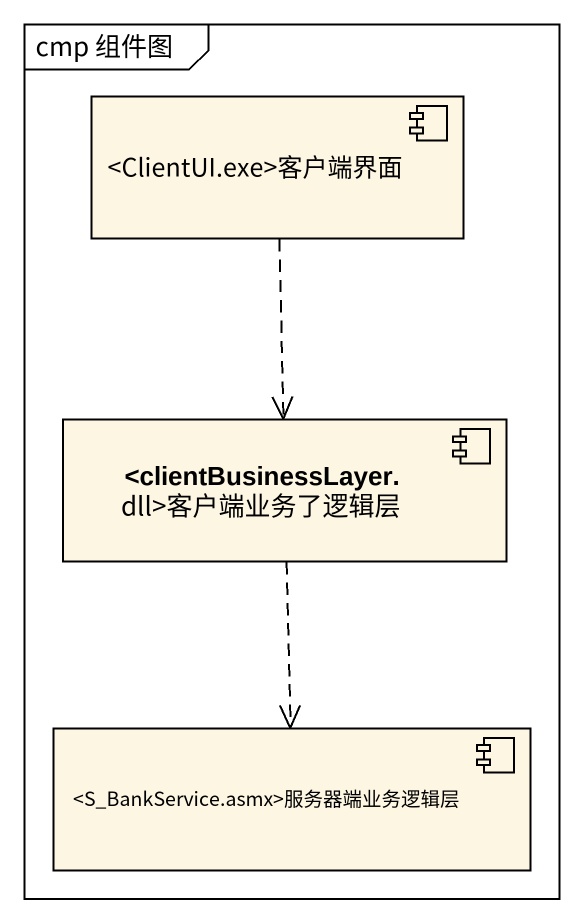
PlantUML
@startuml
mainframe cmp 组件图
component "<ClientUI.exe>客户端界面" as ClientUI_exe_客户端界面
component "<clientBusinessLayer.dll>客户端业务了逻辑层" as clientBusinessLayer_dll
component "<S_BankService.asmx>服务器端业务逻辑层" as S_BankService_asmx_服务器端业务逻辑层
ClientUI_exe_客户端界面 ..> clientBusinessLayer_dll
clientBusinessLayer_dll ..> S_BankService_asmx_服务器端业务逻辑层
@enduml
